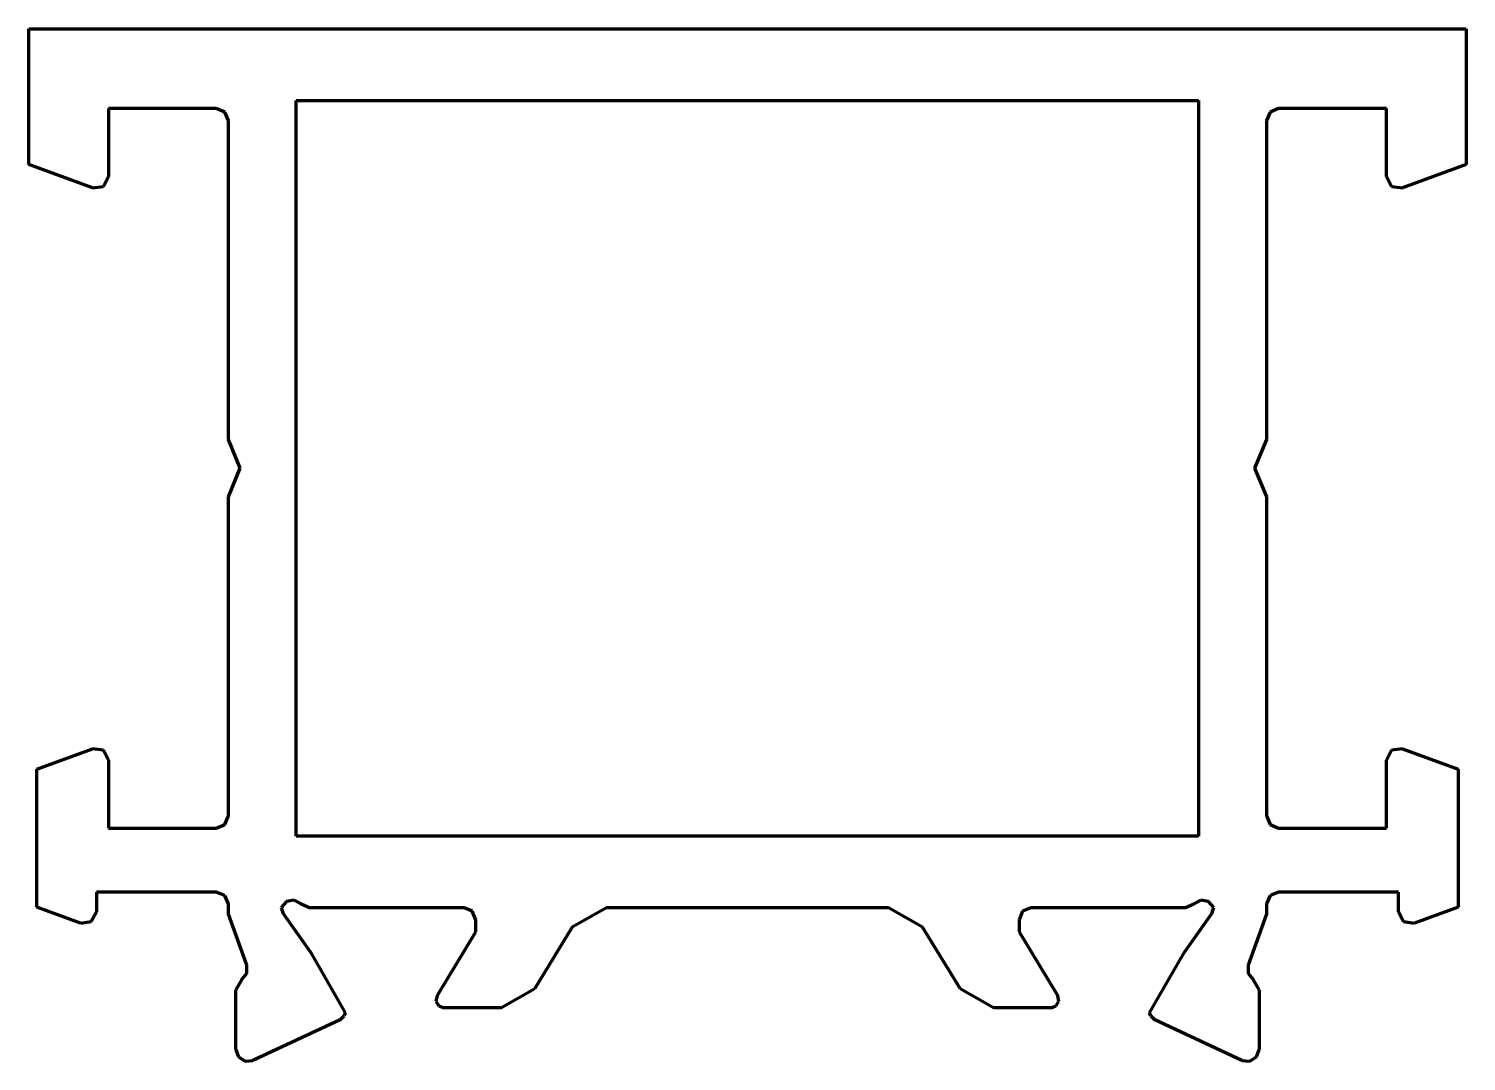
# Model space of a CAD drawing. Header units: millimetres. Extents: x 11.8 to 47.7, y 47.6 to 73.4.
import ezdxf

# ---------------------------------------------------------------- set-up
doc = ezdxf.new("R2010")
doc.units = ezdxf.units.MM
doc.layers.get('0').update_dxf_attribs({"color": 253, "lineweight": 70, "true_color": 0x8faf8f})

msp = doc.modelspace()

# ---------------------------------------------------------------- linework, layer by layer
for p, q in [((11.76, 73.389), (47.732, 73.389)), ((11.76, 69.992), (11.76, 73.389)), ((47.732, 73.389), (47.732, 69.992)), ((18.451, 71.591), (41.035, 71.591)), ((18.451, 53.189), (18.451, 71.591)), ((41.035, 71.591), (41.035, 53.189)), ((13.758, 71.391), (13.758, 69.689)), ((16.452, 71.391), (13.758, 71.391)), ((16.665, 71.301), (16.452, 71.391)), ((16.755, 71.094), (16.665, 71.301)), ((42.827, 71.301), (42.737, 71.094)), ((43.033, 71.391), (42.827, 71.301)), ((45.734, 71.391), (43.033, 71.391)), ((45.734, 69.689), (45.734, 71.391)), ((16.755, 63.108), (16.755, 71.094)), ((42.737, 71.094), (42.737, 63.108)), ((13.352, 69.412), (11.76, 69.992)), ((47.732, 69.992), (46.134, 69.412)), ((13.352, 69.412), (13.629, 69.444)), ((13.629, 69.444), (13.758, 69.689)), ((45.734, 69.689), (45.863, 69.444)), ((45.863, 69.444), (46.134, 69.412)), ((17.052, 62.393), (16.755, 63.108)), ((42.737, 63.108), (42.434, 62.393)), ((16.755, 61.678), (17.052, 62.393)), ((42.434, 62.393), (42.737, 61.678)), ((16.755, 53.692), (16.755, 61.678)), ((42.737, 61.678), (42.737, 53.692)), ((11.96, 54.865), (13.352, 55.374)), ((13.629, 55.335), (13.352, 55.374)), ((13.758, 55.09), (13.629, 55.335)), ((13.758, 55.09), (13.758, 53.389)), ((45.863, 55.335), (45.734, 55.09)), ((45.734, 53.389), (45.734, 55.09)), ((46.134, 55.374), (45.863, 55.335)), ((46.134, 55.374), (47.532, 54.865)), ((11.96, 51.41), (11.96, 54.865)), ((47.532, 54.865), (47.532, 51.41)), ((16.665, 53.479), (16.755, 53.692)), ((42.737, 53.692), (42.827, 53.479)), ((13.758, 53.389), (16.452, 53.389)), ((16.452, 53.389), (16.665, 53.479)), ((42.827, 53.479), (43.033, 53.389)), ((43.033, 53.389), (45.734, 53.389)), ((41.035, 53.189), (18.451, 53.189)), ((13.455, 51.79), (13.455, 51.294)), ((16.452, 51.79), (13.455, 51.79)), ((16.665, 51.706), (16.452, 51.79)), ((16.755, 51.494), (16.665, 51.706)), ((16.755, 51.236), (16.755, 51.494)), ((18.206, 51.552), (18.077, 51.404)), ((18.405, 51.59), (18.206, 51.552)), ((18.579, 51.494), (18.405, 51.59)), ((18.579, 51.494), (18.799, 51.391)), ((40.694, 51.391), (40.913, 51.494)), ((41.087, 51.59), (40.913, 51.494)), ((41.28, 51.552), (41.087, 51.59)), ((41.416, 51.404), (41.28, 51.552)), ((42.827, 51.706), (42.737, 51.494)), ((42.737, 51.494), (42.737, 51.236)), ((43.033, 51.79), (42.827, 51.706)), ((46.037, 51.79), (43.033, 51.79)), ((46.037, 51.294), (46.037, 51.79)), ((13.056, 51.01), (11.96, 51.41)), ((13.326, 51.049), (13.455, 51.294)), ((17.219, 49.96), (16.755, 51.236)), ((18.077, 51.404), (18.128, 51.255)), ((18.128, 51.255), (18.811, 50.288)), ((22.653, 51.391), (18.799, 51.391)), ((22.859, 51.307), (22.653, 51.391)), ((22.949, 51.094), (22.859, 51.307)), ((22.949, 50.791), (22.949, 51.094)), ((26.217, 51.391), (25.36, 50.914)), ((33.275, 51.391), (26.217, 51.391)), ((34.126, 50.914), (33.275, 51.391)), ((36.627, 51.307), (36.543, 51.094)), ((36.543, 51.094), (36.543, 50.791)), ((36.839, 51.391), (36.627, 51.307)), ((40.694, 51.391), (36.839, 51.391)), ((40.681, 50.288), (41.364, 51.255)), ((41.364, 51.255), (41.416, 51.404)), ((42.737, 51.236), (42.273, 49.96)), ((46.037, 51.294), (46.16, 51.049)), ((47.532, 51.41), (46.437, 51.01)), ((13.056, 51.01), (13.326, 51.049)), ((21.983, 49.193), (22.949, 50.791)), ((25.36, 50.914), (24.425, 49.373)), ((35.067, 49.373), (34.126, 50.914)), ((36.543, 50.791), (37.51, 49.193)), ((46.16, 51.049), (46.437, 51.01)), ((18.811, 50.288), (19.682, 48.767)), ((39.804, 48.767), (40.681, 50.288)), ((17.091, 49.599), (17.219, 49.754)), ((17.219, 49.754), (17.219, 49.96)), ((42.273, 49.96), (42.273, 49.754)), ((42.273, 49.754), (42.402, 49.599)), ((17.091, 49.599), (16.942, 49.341)), ((16.942, 47.852), (16.942, 49.341)), ((23.575, 48.89), (24.425, 49.373)), ((35.067, 49.373), (35.918, 48.89)), ((42.55, 49.341), (42.402, 49.599)), ((42.55, 49.341), (42.55, 47.852)), ((21.983, 49.193), (21.95, 49.057)), ((21.95, 49.057), (22.021, 48.941)), ((22.021, 48.941), (22.15, 48.89)), ((37.342, 48.89), (37.471, 48.941)), ((37.471, 48.941), (37.536, 49.057)), ((37.536, 49.057), (37.51, 49.193)), ((19.553, 48.593), (17.368, 47.575)), ((19.553, 48.593), (19.649, 48.69)), ((19.682, 48.767), (19.649, 48.69)), ((23.575, 48.89), (22.15, 48.89)), ((37.342, 48.89), (35.918, 48.89)), ((39.843, 48.69), (39.804, 48.767)), ((39.843, 48.69), (39.94, 48.593)), ((42.118, 47.575), (39.94, 48.593)), ((16.942, 47.852), (17.007, 47.665)), ((42.486, 47.665), (42.55, 47.852)), ((17.007, 47.665), (17.174, 47.556)), ((17.174, 47.556), (17.368, 47.575)), ((42.118, 47.575), (42.318, 47.556)), ((42.318, 47.556), (42.486, 47.665))]:
    msp.add_line(p, q)

doc.saveas('drawing.dxf')
